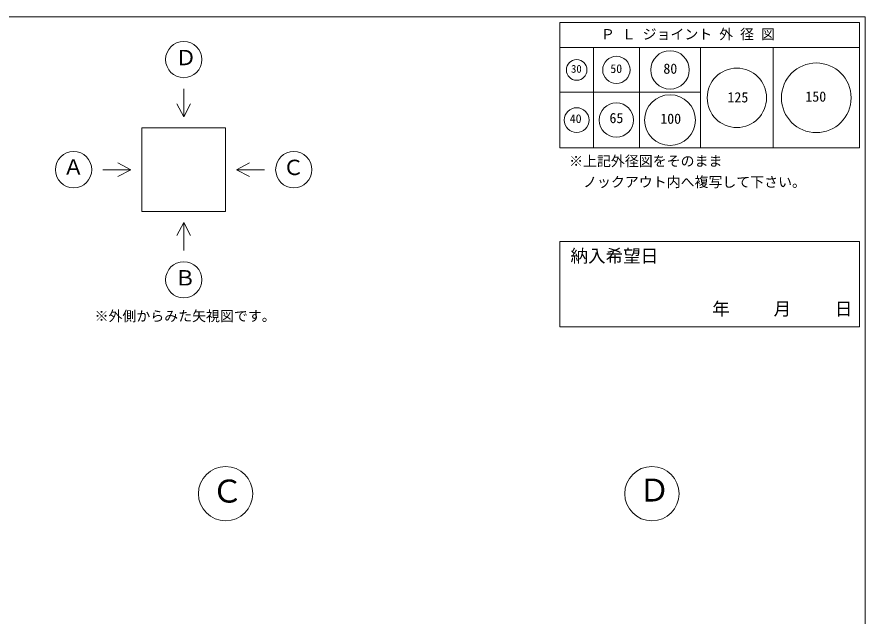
# Model space of a CAD drawing. Units: millimetres, scale not verified. Extents: x -4890 to 18490, y -2304 to 2304.
# Drawn here: x 1846 to 4890, y 155 to 2304 of the extents above; entities that cross this region are included whole.
import ezdxf
from ezdxf.enums import TextEntityAlignment as Align

# ---------------------------------------------------------------- set-up
doc = ezdxf.new("R2010")
doc.units = ezdxf.units.MM
doc.header["$LTSCALE"] = 10
for name, color, linetype, lineweight in [('0-2_waku', 7, 'Continuous', 18), ('0-3_gaikei', 7, 'Continuous', 18), ('0-7_hole', 7, 'Continuous', 18), ('0-D_文字１', 7, 'Continuous', 18)]:
    doc.layers.add(name, color=color, linetype=linetype, lineweight=lineweight)
doc.styles.add('ＭＳ ゴシック', font='')
doc.styles.get('ＭＳ ゴシック').set_extended_font_data('MS Gothic')

msp = doc.modelspace()

# ---------------------------------------------------------------- linework, layer by layer
at = {"layer": '0-2_waku'}
for p, q in [((-1230, 2304.11), (4890, 2304.11)), ((3795, 2284.11), (3795, 1834.11)), ((3795, 2284.11), (4870, 2284.11)), ((3795, 2284.11), (4870, 2284.11)), ((3795, 2284.11), (4870, 2284.11)), ((3795, 2284.11), (3795, 1834.11)), ((3795, 2284.11), (4870, 2284.11)), ((3795, 2284.11), (4870, 2284.11)), ((3795, 2284.11), (4870, 2284.11)), ((4870, 2284.11), (4870, 1834.11)), ((4870, 2284.11), (4870, 1834.11)), ((4890, 2304.11), (4890, -1970.89)), ((4890, 2304.11), (4890, -1970.89)), ((3795, 2194.11), (4870, 2194.11)), ((3915, 2194.11), (3915, 1834.11)), ((4080, 2194.11), (4080, 1834.11)), ((4300, 2194.11), (4300, 1834.11)), ((4560, 2194.11), (4560, 1834.11)), ((3795, 2034.11), (4300, 2034.11)), ((3795, 1834.11), (4870, 1834.11)), ((3795, 1834.11), (4870, 1834.11)), ((3795, 1498.82), (3795, 1192.11)), ((3795, 1498.82), (4870, 1498.82)), ((4870, 1498.82), (4870, 1192.11)), ((3795, 1192.11), (4870, 1192.11))]:
    msp.add_line(p, q, dxfattribs=at)
at = {"layer": '0-3_gaikei'}
for p, q in [((2444.61, 2046.33), (2444.61, 1946.33)), ((2444.61, 1946.33), (2420.48, 1992.71)), ((2444.61, 1946.33), (2468.73, 1992.71)), ((2294.61, 1906.33), (2594.61, 1906.33)), ((2294.61, 1906.33), (2294.61, 1606.33)), ((2594.61, 1906.33), (2594.61, 1606.33)), ((2254.61, 1756.33), (2208.23, 1780.46)), ((2634.61, 1756.33), (2680.98, 1780.46)), ((2154.61, 1756.33), (2254.61, 1756.33)), ((2254.61, 1756.33), (2208.23, 1732.2)), ((2294.61, 1606.33), (2594.61, 1606.33)), ((2444.61, 1566.33), (2420.48, 1519.95)), ((2444.61, 1566.33), (2468.73, 1519.95)), ((2444.61, 1466.33), (2444.61, 1566.33))]:
    msp.add_line(p, q, dxfattribs=at)
msp.add_lwpolyline([(2734.61, 1756.33), (2634.61, 1756.33), (2680.98, 1732.2)], dxfattribs=at)
for centre, radius in [((2444.61, 2151.33), 65), ((2049.61, 1756.33), 65), ((2839.61, 1756.33), 65), ((2444.61, 1361.33), 65), ((2595, 594.11), 97.5), ((4125, 594.11), 97.5)]:
    msp.add_circle(centre, radius, dxfattribs=at)
at = {"layer": '0-7_hole'}
for centre, radius in [((3997.5, 2114.11), 49), ((4190, 2114.11), 69), ((3855, 2114.11), 37), ((4715, 2014.11), 125), ((4430, 2014.11), 106.5), ((4190, 1934.11), 91), ((3855, 1934.11), 44.5), ((3997.5, 1934.11), 61.5)]:
    msp.add_circle(centre, radius, dxfattribs=at)

# ---------------------------------------------------------------- texts
at = {"layer": '0-7_hole', "style": 'ＭＳ ゴシック'}
for s, height, p in [('30', 28.04, (3834.95, 2095.58)), ('50', 31.16, (3975.91, 2093.77)), ('80', 36.66, (4166.18, 2089.43)), ('125', 36.66, (4396.28, 1986.69)), ('150', 36.66, (4675.81, 1989.34)), ('40', 31.16, (3830.27, 1914.52)), ('65', 36.66, (3972.72, 1912.39)), ('100', 36.66, (4155.05, 1909.93))]:
    msp.add_text(s, height=height, dxfattribs=at).set_placement(p, align=Align.BOTTOM_LEFT)
at = {"layer": '0-D_文字１', "style": 'ＭＳ ゴシック'}
for s, height, p in [('Ｐ Ｌ ジョイント 外 径 図', 36.66, (3941.92, 2212.93)), ('Ｄ', 54.99, (2415.04, 2114.47)), ('※上記外径図をそのまま', 36.66, (3827.95, 1757.91)), ('Ａ', 54.99, (2011.35, 1721.94)), ('Ｃ', 54.99, (2800.86, 1720.52)), ('\u3000ノックアウト内へ複写して下さい。', 36.66, (3827.95, 1682.91)), ('納入希望日', 46.19, (3832.85, 1409.93)), ('Ｂ', 54.99, (2412.31, 1324.47)), ('\u3000\u3000\u3000年     月     日', 46.19, (4152.51, 1220.05)), ('※外側からみた矢視図です。', 36.66, (2124.81, 1201.96)), ('Ｃ', 82.48, (2544.54, 537.32)), ('Ｄ', 82.48, (4077.35, 541.04))]:
    msp.add_text(s, height=height, dxfattribs=at).set_placement(p, align=Align.BOTTOM_LEFT)

doc.saveas('drawing.dxf')
